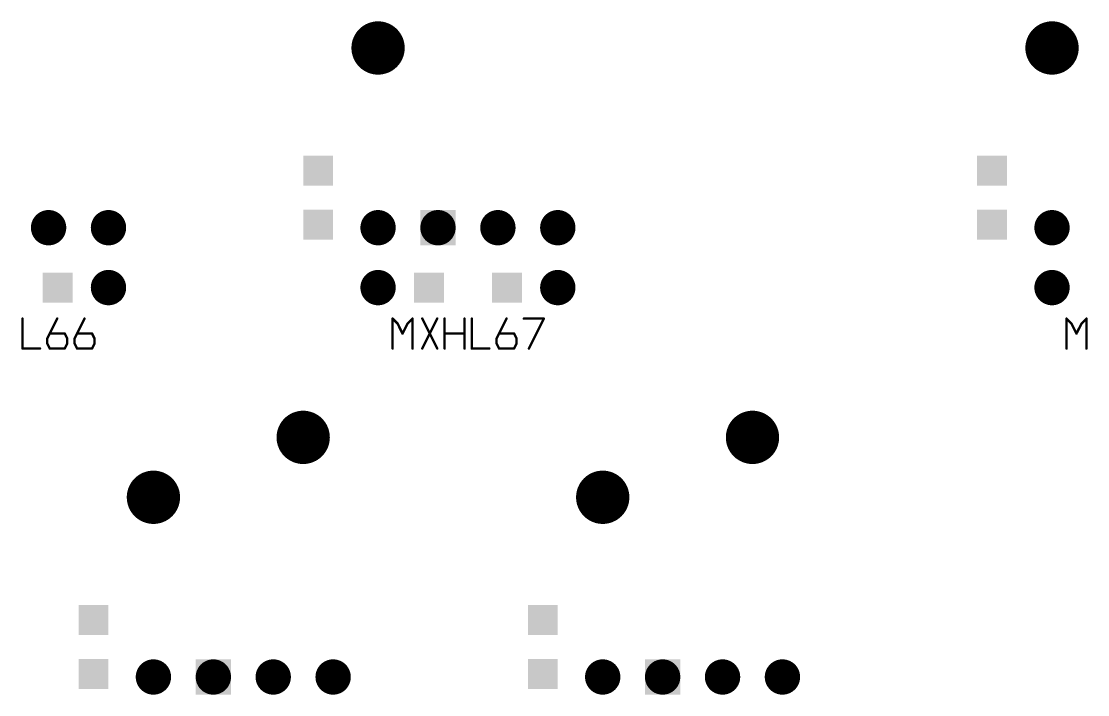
# Model space of a CAD drawing. Header units: millimetres. Extents: x 451 to 799, y 260 to 388.
# Drawn here: x 670.26 to 715.48, y 322.3 to 350.85 of the extents above; entities that cross this region are included whole.
import ezdxf

# ---------------------------------------------------------------- set-up
doc = ezdxf.new("R2010")
doc.units = ezdxf.units.MM
for name, color, linetype in [('3_A_', 4, 'Continuous'), ('4_A_', 54, 'Continuous'), ('5_A_', 7, 'Continuous')]:
    doc.layers.add(name, color=color, linetype=linetype)

# ---------------------------------------------------------------- blocks, each defined once
blk = doc.blocks.new('D24ROUND1_4986X1_4986')
blk.add_lwpolyline([(0.37465, 0, 0.7493, 0.7493, 1), (-0.37465, 0, 0.7493, 0.7493, 1), (0.37465, 0, 0.7493, 0.7493, 0)], format="xyseb")
blk = doc.blocks.new('D25ROUND2_2606X2_2606')
blk.add_lwpolyline([(0.56515, 0, 1.1303, 1.1303, 1), (-0.56515, 0, 1.1303, 1.1303, 1), (0.56515, 0, 1.1303, 1.1303, 0)], format="xyseb")
blk = doc.blocks.new('D16SQUARE1_27X1_27')
blk.add_solid([(-0.635, -0.635), (0.635, -0.635), (-0.635, 0.635), (0.635, 0.635)])
blk = doc.blocks.new('D41SQUARE1_4986X1_4986')
blk.add_solid([(-0.7493, -0.7493), (0.7493, -0.7493), (-0.7493, 0.7493), (0.7493, 0.7493)])

msp = doc.modelspace()

# ---------------------------------------------------------------- linework, layer by layer
at = {"layer": '5_A_'}
for points in [[(670.315, 336.972, 0.102, 0.102, 0), (670.315, 338.242, 0.102, 0.102, 0)], [(671.364, 337.396, 0.102, 0.102, 0), (671.788, 338.242, 0.102, 0.102, 0)], [(672.52, 337.396, 0.102, 0.102, 0), (672.944, 338.242, 0.102, 0.102, 0)], [(686.216, 338.031, 0.102, 0.102, 0), (686.005, 338.242, 0.102, 0.102, 0)], [(686.005, 338.242, 0.102, 0.102, 0), (686.005, 336.972, 0.102, 0.102, 0)], [(686.851, 338.242, 0.102, 0.102, 0), (686.64, 338.031, 0.102, 0.102, 0)], [(686.851, 336.972, 0.102, 0.102, 0), (686.851, 338.242, 0.102, 0.102, 0)], [(687.9, 336.972, 0.102, 0.102, 0), (687.265, 338.242, 0.102, 0.102, 0)], [(687.9, 338.242, 0.102, 0.102, 0), (687.265, 336.972, 0.102, 0.102, 0)], [(688.21, 336.972, 0.102, 0.102, 0), (688.21, 338.242, 0.102, 0.102, 0)], [(689.055, 336.972, 0.102, 0.102, 0), (689.055, 338.242, 0.102, 0.102, 0)], [(689.365, 336.972, 0.102, 0.102, 0), (689.365, 338.242, 0.102, 0.102, 0)], [(690.414, 337.396, 0.102, 0.102, 0), (690.838, 338.242, 0.102, 0.102, 0)], [(692.418, 338.242, 0.102, 0.102, 0), (691.57, 338.242, 0.102, 0.102, 0)], [(691.783, 336.972, 0.102, 0.102, 0), (692.418, 338.242, 0.102, 0.102, 0)], [(714.791, 338.031, 0.102, 0.102, 0), (714.58, 338.242, 0.102, 0.102, 0)], [(714.58, 338.242, 0.102, 0.102, 0), (714.58, 336.972, 0.102, 0.102, 0)], [(715.426, 338.242, 0.102, 0.102, 0), (715.215, 338.031, 0.102, 0.102, 0)], [(715.426, 336.972, 0.102, 0.102, 0), (715.426, 338.242, 0.102, 0.102, 0)], [(686.426, 337.607, 0.102, 0.102, 0), (686.216, 338.031, 0.102, 0.102, 0)], [(686.64, 338.031, 0.102, 0.102, 0), (686.426, 337.607, 0.102, 0.102, 0)], [(715.001, 337.607, 0.102, 0.102, 0), (714.791, 338.031, 0.102, 0.102, 0)], [(715.215, 338.031, 0.102, 0.102, 0), (715.001, 337.607, 0.102, 0.102, 0)], [(671.364, 337.185, 0.102, 0.102, 0), (671.364, 337.396, 0.102, 0.102, 0)], [(671.471, 337.607, 0.102, 0.102, 0), (672.106, 337.607, 0.102, 0.102, 0)], [(672.106, 337.607, 0.102, 0.102, 0), (672.213, 337.396, 0.102, 0.102, 0)], [(672.213, 337.396, 0.102, 0.102, 0), (672.213, 337.185, 0.102, 0.102, 0)], [(672.52, 337.185, 0.102, 0.102, 0), (672.52, 337.396, 0.102, 0.102, 0)], [(672.627, 337.607, 0.102, 0.102, 0), (673.262, 337.607, 0.102, 0.102, 0)], [(673.262, 337.607, 0.102, 0.102, 0), (673.368, 337.396, 0.102, 0.102, 0)], [(673.368, 337.396, 0.102, 0.102, 0), (673.368, 337.185, 0.102, 0.102, 0)], [(689.055, 337.607, 0.102, 0.102, 0), (688.21, 337.607, 0.102, 0.102, 0)], [(690.414, 337.185, 0.102, 0.102, 0), (690.414, 337.396, 0.102, 0.102, 0)], [(690.521, 337.607, 0.102, 0.102, 0), (691.156, 337.607, 0.102, 0.102, 0)], [(691.156, 337.607, 0.102, 0.102, 0), (691.263, 337.396, 0.102, 0.102, 0)], [(691.263, 337.396, 0.102, 0.102, 0), (691.263, 337.185, 0.102, 0.102, 0)], [(671.057, 336.972, 0.102, 0.102, 0), (670.315, 336.972, 0.102, 0.102, 0)], [(671.471, 336.972, 0.102, 0.102, 0), (671.364, 337.185, 0.102, 0.102, 0)], [(672.106, 336.972, 0.102, 0.102, 0), (671.471, 336.972, 0.102, 0.102, 0)], [(672.213, 337.185, 0.102, 0.102, 0), (672.106, 336.972, 0.102, 0.102, 0)], [(672.627, 336.972, 0.102, 0.102, 0), (672.52, 337.185, 0.102, 0.102, 0)], [(673.262, 336.972, 0.102, 0.102, 0), (672.627, 336.972, 0.102, 0.102, 0)], [(673.368, 337.185, 0.102, 0.102, 0), (673.262, 336.972, 0.102, 0.102, 0)], [(690.107, 336.972, 0.102, 0.102, 0), (689.365, 336.972, 0.102, 0.102, 0)], [(690.521, 336.972, 0.102, 0.102, 0), (690.414, 337.185, 0.102, 0.102, 0)], [(691.156, 336.972, 0.102, 0.102, 0), (690.521, 336.972, 0.102, 0.102, 0)], [(691.263, 337.185, 0.102, 0.102, 0), (691.156, 336.972, 0.102, 0.102, 0)]]:
    msp.add_lwpolyline(points, format="xyseb", dxfattribs=at)
for points in [[(670.29, 338.242, 0.0508, 0.0508, 1), (670.341, 338.242, 0.0508, 0.0508, 1), (670.29, 338.242, 0.0508, 0.0508, 0)], [(670.29, 338.242, 0.0508, 0.0508, 1), (670.341, 338.242, 0.0508, 0.0508, 1), (670.29, 338.242, 0.0508, 0.0508, 0)], [(671.763, 338.242, 0.0508, 0.0508, 1), (671.814, 338.242, 0.0508, 0.0508, 1), (671.763, 338.242, 0.0508, 0.0508, 0)], [(671.763, 338.242, 0.0508, 0.0508, 1), (671.814, 338.242, 0.0508, 0.0508, 1), (671.763, 338.242, 0.0508, 0.0508, 0)], [(672.919, 338.242, 0.0508, 0.0508, 1), (672.97, 338.242, 0.0508, 0.0508, 1), (672.919, 338.242, 0.0508, 0.0508, 0)], [(672.919, 338.242, 0.0508, 0.0508, 1), (672.97, 338.242, 0.0508, 0.0508, 1), (672.919, 338.242, 0.0508, 0.0508, 0)], [(685.979, 338.242, 0.0508, 0.0508, 1), (686.03, 338.242, 0.0508, 0.0508, 1), (685.979, 338.242, 0.0508, 0.0508, 0)], [(685.979, 338.242, 0.0508, 0.0508, 1), (686.03, 338.242, 0.0508, 0.0508, 1), (685.979, 338.242, 0.0508, 0.0508, 0)], [(685.979, 338.242, 0.0508, 0.0508, 1), (686.03, 338.242, 0.0508, 0.0508, 1), (685.979, 338.242, 0.0508, 0.0508, 0)], [(686.825, 338.242, 0.0508, 0.0508, 1), (686.876, 338.242, 0.0508, 0.0508, 1), (686.825, 338.242, 0.0508, 0.0508, 0)], [(686.825, 338.242, 0.0508, 0.0508, 1), (686.876, 338.242, 0.0508, 0.0508, 1), (686.825, 338.242, 0.0508, 0.0508, 0)], [(686.825, 338.242, 0.0508, 0.0508, 1), (686.876, 338.242, 0.0508, 0.0508, 1), (686.825, 338.242, 0.0508, 0.0508, 0)], [(687.239, 338.242, 0.0508, 0.0508, 1), (687.29, 338.242, 0.0508, 0.0508, 1), (687.239, 338.242, 0.0508, 0.0508, 0)], [(687.239, 338.242, 0.0508, 0.0508, 1), (687.29, 338.242, 0.0508, 0.0508, 1), (687.239, 338.242, 0.0508, 0.0508, 0)], [(687.874, 338.242, 0.0508, 0.0508, 1), (687.925, 338.242, 0.0508, 0.0508, 1), (687.874, 338.242, 0.0508, 0.0508, 0)], [(688.184, 338.242, 0.0508, 0.0508, 1), (688.235, 338.242, 0.0508, 0.0508, 1), (688.184, 338.242, 0.0508, 0.0508, 0)], [(688.184, 338.242, 0.0508, 0.0508, 1), (688.235, 338.242, 0.0508, 0.0508, 1), (688.184, 338.242, 0.0508, 0.0508, 0)], [(689.03, 338.242, 0.0508, 0.0508, 1), (689.081, 338.242, 0.0508, 0.0508, 1), (689.03, 338.242, 0.0508, 0.0508, 0)], [(689.03, 338.242, 0.0508, 0.0508, 1), (689.081, 338.242, 0.0508, 0.0508, 1), (689.03, 338.242, 0.0508, 0.0508, 0)], [(689.34, 338.242, 0.0508, 0.0508, 1), (689.391, 338.242, 0.0508, 0.0508, 1), (689.34, 338.242, 0.0508, 0.0508, 0)], [(689.34, 338.242, 0.0508, 0.0508, 1), (689.391, 338.242, 0.0508, 0.0508, 1), (689.34, 338.242, 0.0508, 0.0508, 0)], [(690.813, 338.242, 0.0508, 0.0508, 1), (690.864, 338.242, 0.0508, 0.0508, 1), (690.813, 338.242, 0.0508, 0.0508, 0)], [(690.813, 338.242, 0.0508, 0.0508, 1), (690.864, 338.242, 0.0508, 0.0508, 1), (690.813, 338.242, 0.0508, 0.0508, 0)], [(691.545, 338.242, 0.0508, 0.0508, 1), (691.595, 338.242, 0.0508, 0.0508, 1), (691.545, 338.242, 0.0508, 0.0508, 0)], [(691.545, 338.242, 0.0508, 0.0508, 1), (691.595, 338.242, 0.0508, 0.0508, 1), (691.545, 338.242, 0.0508, 0.0508, 0)], [(692.393, 338.242, 0.0508, 0.0508, 1), (692.444, 338.242, 0.0508, 0.0508, 1), (692.393, 338.242, 0.0508, 0.0508, 0)], [(692.393, 338.242, 0.0508, 0.0508, 1), (692.444, 338.242, 0.0508, 0.0508, 1), (692.393, 338.242, 0.0508, 0.0508, 0)], [(692.393, 338.242, 0.0508, 0.0508, 1), (692.444, 338.242, 0.0508, 0.0508, 1), (692.393, 338.242, 0.0508, 0.0508, 0)], [(714.554, 338.242, 0.0508, 0.0508, 1), (714.605, 338.242, 0.0508, 0.0508, 1), (714.554, 338.242, 0.0508, 0.0508, 0)], [(714.554, 338.242, 0.0508, 0.0508, 1), (714.605, 338.242, 0.0508, 0.0508, 1), (714.554, 338.242, 0.0508, 0.0508, 0)], [(714.554, 338.242, 0.0508, 0.0508, 1), (714.605, 338.242, 0.0508, 0.0508, 1), (714.554, 338.242, 0.0508, 0.0508, 0)], [(715.4, 338.242, 0.0508, 0.0508, 1), (715.451, 338.242, 0.0508, 0.0508, 1), (715.4, 338.242, 0.0508, 0.0508, 0)], [(715.4, 338.242, 0.0508, 0.0508, 1), (715.451, 338.242, 0.0508, 0.0508, 1), (715.4, 338.242, 0.0508, 0.0508, 0)], [(715.4, 338.242, 0.0508, 0.0508, 1), (715.451, 338.242, 0.0508, 0.0508, 1), (715.4, 338.242, 0.0508, 0.0508, 0)], [(686.19, 338.031, 0.0508, 0.0508, 1), (686.241, 338.031, 0.0508, 0.0508, 1), (686.19, 338.031, 0.0508, 0.0508, 0)], [(686.19, 338.031, 0.0508, 0.0508, 1), (686.241, 338.031, 0.0508, 0.0508, 1), (686.19, 338.031, 0.0508, 0.0508, 0)], [(686.19, 338.031, 0.0508, 0.0508, 1), (686.241, 338.031, 0.0508, 0.0508, 1), (686.19, 338.031, 0.0508, 0.0508, 0)], [(686.614, 338.031, 0.0508, 0.0508, 1), (686.665, 338.031, 0.0508, 0.0508, 1), (686.614, 338.031, 0.0508, 0.0508, 0)], [(686.614, 338.031, 0.0508, 0.0508, 1), (686.665, 338.031, 0.0508, 0.0508, 1), (686.614, 338.031, 0.0508, 0.0508, 0)], [(686.614, 338.031, 0.0508, 0.0508, 1), (686.665, 338.031, 0.0508, 0.0508, 1), (686.614, 338.031, 0.0508, 0.0508, 0)], [(714.765, 338.031, 0.0508, 0.0508, 1), (714.816, 338.031, 0.0508, 0.0508, 1), (714.765, 338.031, 0.0508, 0.0508, 0)], [(714.765, 338.031, 0.0508, 0.0508, 1), (714.816, 338.031, 0.0508, 0.0508, 1), (714.765, 338.031, 0.0508, 0.0508, 0)], [(714.765, 338.031, 0.0508, 0.0508, 1), (714.816, 338.031, 0.0508, 0.0508, 1), (714.765, 338.031, 0.0508, 0.0508, 0)], [(715.189, 338.031, 0.0508, 0.0508, 1), (715.24, 338.031, 0.0508, 0.0508, 1), (715.189, 338.031, 0.0508, 0.0508, 0)], [(715.189, 338.031, 0.0508, 0.0508, 1), (715.24, 338.031, 0.0508, 0.0508, 1), (715.189, 338.031, 0.0508, 0.0508, 0)], [(715.189, 338.031, 0.0508, 0.0508, 1), (715.24, 338.031, 0.0508, 0.0508, 1), (715.189, 338.031, 0.0508, 0.0508, 0)], [(671.339, 337.396, 0.0508, 0.0508, 1), (671.39, 337.396, 0.0508, 0.0508, 1), (671.339, 337.396, 0.0508, 0.0508, 0)], [(671.339, 337.396, 0.0508, 0.0508, 1), (671.39, 337.396, 0.0508, 0.0508, 1), (671.339, 337.396, 0.0508, 0.0508, 0)], [(671.339, 337.396, 0.0508, 0.0508, 1), (671.39, 337.396, 0.0508, 0.0508, 1), (671.339, 337.396, 0.0508, 0.0508, 0)], [(671.446, 337.607, 0.0508, 0.0508, 1), (671.496, 337.607, 0.0508, 0.0508, 1), (671.446, 337.607, 0.0508, 0.0508, 0)], [(672.081, 337.607, 0.0508, 0.0508, 1), (672.131, 337.607, 0.0508, 0.0508, 1), (672.081, 337.607, 0.0508, 0.0508, 0)], [(672.081, 337.607, 0.0508, 0.0508, 1), (672.131, 337.607, 0.0508, 0.0508, 1), (672.081, 337.607, 0.0508, 0.0508, 0)], [(672.081, 337.607, 0.0508, 0.0508, 1), (672.131, 337.607, 0.0508, 0.0508, 1), (672.081, 337.607, 0.0508, 0.0508, 0)], [(672.187, 337.396, 0.0508, 0.0508, 1), (672.238, 337.396, 0.0508, 0.0508, 1), (672.187, 337.396, 0.0508, 0.0508, 0)], [(672.187, 337.396, 0.0508, 0.0508, 1), (672.238, 337.396, 0.0508, 0.0508, 1), (672.187, 337.396, 0.0508, 0.0508, 0)], [(672.187, 337.396, 0.0508, 0.0508, 1), (672.238, 337.396, 0.0508, 0.0508, 1), (672.187, 337.396, 0.0508, 0.0508, 0)], [(672.495, 337.396, 0.0508, 0.0508, 1), (672.545, 337.396, 0.0508, 0.0508, 1), (672.495, 337.396, 0.0508, 0.0508, 0)], [(672.495, 337.396, 0.0508, 0.0508, 1), (672.545, 337.396, 0.0508, 0.0508, 1), (672.495, 337.396, 0.0508, 0.0508, 0)], [(672.495, 337.396, 0.0508, 0.0508, 1), (672.545, 337.396, 0.0508, 0.0508, 1), (672.495, 337.396, 0.0508, 0.0508, 0)], [(672.601, 337.607, 0.0508, 0.0508, 1), (672.652, 337.607, 0.0508, 0.0508, 1), (672.601, 337.607, 0.0508, 0.0508, 0)], [(673.236, 337.607, 0.0508, 0.0508, 1), (673.287, 337.607, 0.0508, 0.0508, 1), (673.236, 337.607, 0.0508, 0.0508, 0)], [(673.236, 337.607, 0.0508, 0.0508, 1), (673.287, 337.607, 0.0508, 0.0508, 1), (673.236, 337.607, 0.0508, 0.0508, 0)], [(673.236, 337.607, 0.0508, 0.0508, 1), (673.287, 337.607, 0.0508, 0.0508, 1), (673.236, 337.607, 0.0508, 0.0508, 0)], [(673.343, 337.396, 0.0508, 0.0508, 1), (673.394, 337.396, 0.0508, 0.0508, 1), (673.343, 337.396, 0.0508, 0.0508, 0)], [(673.343, 337.396, 0.0508, 0.0508, 1), (673.394, 337.396, 0.0508, 0.0508, 1), (673.343, 337.396, 0.0508, 0.0508, 0)], [(673.343, 337.396, 0.0508, 0.0508, 1), (673.394, 337.396, 0.0508, 0.0508, 1), (673.343, 337.396, 0.0508, 0.0508, 0)], [(686.401, 337.607, 0.0508, 0.0508, 1), (686.452, 337.607, 0.0508, 0.0508, 1), (686.401, 337.607, 0.0508, 0.0508, 0)], [(686.401, 337.607, 0.0508, 0.0508, 1), (686.452, 337.607, 0.0508, 0.0508, 1), (686.401, 337.607, 0.0508, 0.0508, 0)], [(686.401, 337.607, 0.0508, 0.0508, 1), (686.452, 337.607, 0.0508, 0.0508, 1), (686.401, 337.607, 0.0508, 0.0508, 0)], [(688.184, 337.607, 0.0508, 0.0508, 1), (688.235, 337.607, 0.0508, 0.0508, 1), (688.184, 337.607, 0.0508, 0.0508, 0)], [(688.184, 337.607, 0.0508, 0.0508, 1), (688.235, 337.607, 0.0508, 0.0508, 1), (688.184, 337.607, 0.0508, 0.0508, 0)], [(689.03, 337.607, 0.0508, 0.0508, 1), (689.081, 337.607, 0.0508, 0.0508, 1), (689.03, 337.607, 0.0508, 0.0508, 0)], [(690.389, 337.396, 0.0508, 0.0508, 1), (690.44, 337.396, 0.0508, 0.0508, 1), (690.389, 337.396, 0.0508, 0.0508, 0)], [(690.389, 337.396, 0.0508, 0.0508, 1), (690.44, 337.396, 0.0508, 0.0508, 1), (690.389, 337.396, 0.0508, 0.0508, 0)], [(690.389, 337.396, 0.0508, 0.0508, 1), (690.44, 337.396, 0.0508, 0.0508, 1), (690.389, 337.396, 0.0508, 0.0508, 0)], [(690.496, 337.607, 0.0508, 0.0508, 1), (690.546, 337.607, 0.0508, 0.0508, 1), (690.496, 337.607, 0.0508, 0.0508, 0)], [(691.131, 337.607, 0.0508, 0.0508, 1), (691.181, 337.607, 0.0508, 0.0508, 1), (691.131, 337.607, 0.0508, 0.0508, 0)], [(691.131, 337.607, 0.0508, 0.0508, 1), (691.181, 337.607, 0.0508, 0.0508, 1), (691.131, 337.607, 0.0508, 0.0508, 0)], [(691.131, 337.607, 0.0508, 0.0508, 1), (691.181, 337.607, 0.0508, 0.0508, 1), (691.131, 337.607, 0.0508, 0.0508, 0)], [(691.237, 337.396, 0.0508, 0.0508, 1), (691.288, 337.396, 0.0508, 0.0508, 1), (691.237, 337.396, 0.0508, 0.0508, 0)], [(691.237, 337.396, 0.0508, 0.0508, 1), (691.288, 337.396, 0.0508, 0.0508, 1), (691.237, 337.396, 0.0508, 0.0508, 0)], [(691.237, 337.396, 0.0508, 0.0508, 1), (691.288, 337.396, 0.0508, 0.0508, 1), (691.237, 337.396, 0.0508, 0.0508, 0)], [(714.976, 337.607, 0.0508, 0.0508, 1), (715.027, 337.607, 0.0508, 0.0508, 1), (714.976, 337.607, 0.0508, 0.0508, 0)], [(714.976, 337.607, 0.0508, 0.0508, 1), (715.027, 337.607, 0.0508, 0.0508, 1), (714.976, 337.607, 0.0508, 0.0508, 0)], [(714.976, 337.607, 0.0508, 0.0508, 1), (715.027, 337.607, 0.0508, 0.0508, 1), (714.976, 337.607, 0.0508, 0.0508, 0)], [(670.29, 336.972, 0.0508, 0.0508, 1), (670.341, 336.972, 0.0508, 0.0508, 1), (670.29, 336.972, 0.0508, 0.0508, 0)], [(670.29, 336.972, 0.0508, 0.0508, 1), (670.341, 336.972, 0.0508, 0.0508, 1), (670.29, 336.972, 0.0508, 0.0508, 0)], [(670.29, 336.972, 0.0508, 0.0508, 1), (670.341, 336.972, 0.0508, 0.0508, 1), (670.29, 336.972, 0.0508, 0.0508, 0)], [(671.032, 336.972, 0.0508, 0.0508, 1), (671.082, 336.972, 0.0508, 0.0508, 1), (671.032, 336.972, 0.0508, 0.0508, 0)], [(671.339, 337.185, 0.0508, 0.0508, 1), (671.39, 337.185, 0.0508, 0.0508, 1), (671.339, 337.185, 0.0508, 0.0508, 0)], [(671.339, 337.185, 0.0508, 0.0508, 1), (671.39, 337.185, 0.0508, 0.0508, 1), (671.339, 337.185, 0.0508, 0.0508, 0)], [(671.339, 337.185, 0.0508, 0.0508, 1), (671.39, 337.185, 0.0508, 0.0508, 1), (671.339, 337.185, 0.0508, 0.0508, 0)], [(671.446, 336.972, 0.0508, 0.0508, 1), (671.496, 336.972, 0.0508, 0.0508, 1), (671.446, 336.972, 0.0508, 0.0508, 0)], [(671.446, 336.972, 0.0508, 0.0508, 1), (671.496, 336.972, 0.0508, 0.0508, 1), (671.446, 336.972, 0.0508, 0.0508, 0)], [(671.446, 336.972, 0.0508, 0.0508, 1), (671.496, 336.972, 0.0508, 0.0508, 1), (671.446, 336.972, 0.0508, 0.0508, 0)], [(672.081, 336.972, 0.0508, 0.0508, 1), (672.131, 336.972, 0.0508, 0.0508, 1), (672.081, 336.972, 0.0508, 0.0508, 0)], [(672.081, 336.972, 0.0508, 0.0508, 1), (672.131, 336.972, 0.0508, 0.0508, 1), (672.081, 336.972, 0.0508, 0.0508, 0)], [(672.081, 336.972, 0.0508, 0.0508, 1), (672.131, 336.972, 0.0508, 0.0508, 1), (672.081, 336.972, 0.0508, 0.0508, 0)], [(672.187, 337.185, 0.0508, 0.0508, 1), (672.238, 337.185, 0.0508, 0.0508, 1), (672.187, 337.185, 0.0508, 0.0508, 0)], [(672.187, 337.185, 0.0508, 0.0508, 1), (672.238, 337.185, 0.0508, 0.0508, 1), (672.187, 337.185, 0.0508, 0.0508, 0)], [(672.187, 337.185, 0.0508, 0.0508, 1), (672.238, 337.185, 0.0508, 0.0508, 1), (672.187, 337.185, 0.0508, 0.0508, 0)], [(672.495, 337.185, 0.0508, 0.0508, 1), (672.545, 337.185, 0.0508, 0.0508, 1), (672.495, 337.185, 0.0508, 0.0508, 0)], [(672.495, 337.185, 0.0508, 0.0508, 1), (672.545, 337.185, 0.0508, 0.0508, 1), (672.495, 337.185, 0.0508, 0.0508, 0)], [(672.495, 337.185, 0.0508, 0.0508, 1), (672.545, 337.185, 0.0508, 0.0508, 1), (672.495, 337.185, 0.0508, 0.0508, 0)], [(672.601, 336.972, 0.0508, 0.0508, 1), (672.652, 336.972, 0.0508, 0.0508, 1), (672.601, 336.972, 0.0508, 0.0508, 0)], [(672.601, 336.972, 0.0508, 0.0508, 1), (672.652, 336.972, 0.0508, 0.0508, 1), (672.601, 336.972, 0.0508, 0.0508, 0)], [(672.601, 336.972, 0.0508, 0.0508, 1), (672.652, 336.972, 0.0508, 0.0508, 1), (672.601, 336.972, 0.0508, 0.0508, 0)], [(673.236, 336.972, 0.0508, 0.0508, 1), (673.287, 336.972, 0.0508, 0.0508, 1), (673.236, 336.972, 0.0508, 0.0508, 0)], [(673.236, 336.972, 0.0508, 0.0508, 1), (673.287, 336.972, 0.0508, 0.0508, 1), (673.236, 336.972, 0.0508, 0.0508, 0)], [(673.236, 336.972, 0.0508, 0.0508, 1), (673.287, 336.972, 0.0508, 0.0508, 1), (673.236, 336.972, 0.0508, 0.0508, 0)], [(673.343, 337.185, 0.0508, 0.0508, 1), (673.394, 337.185, 0.0508, 0.0508, 1), (673.343, 337.185, 0.0508, 0.0508, 0)], [(673.343, 337.185, 0.0508, 0.0508, 1), (673.394, 337.185, 0.0508, 0.0508, 1), (673.343, 337.185, 0.0508, 0.0508, 0)], [(673.343, 337.185, 0.0508, 0.0508, 1), (673.394, 337.185, 0.0508, 0.0508, 1), (673.343, 337.185, 0.0508, 0.0508, 0)], [(685.979, 336.972, 0.0508, 0.0508, 1), (686.03, 336.972, 0.0508, 0.0508, 1), (685.979, 336.972, 0.0508, 0.0508, 0)], [(685.979, 336.972, 0.0508, 0.0508, 1), (686.03, 336.972, 0.0508, 0.0508, 1), (685.979, 336.972, 0.0508, 0.0508, 0)], [(686.825, 336.972, 0.0508, 0.0508, 1), (686.876, 336.972, 0.0508, 0.0508, 1), (686.825, 336.972, 0.0508, 0.0508, 0)], [(687.239, 336.972, 0.0508, 0.0508, 1), (687.29, 336.972, 0.0508, 0.0508, 1), (687.239, 336.972, 0.0508, 0.0508, 0)], [(687.239, 336.972, 0.0508, 0.0508, 1), (687.29, 336.972, 0.0508, 0.0508, 1), (687.239, 336.972, 0.0508, 0.0508, 0)], [(687.874, 336.972, 0.0508, 0.0508, 1), (687.925, 336.972, 0.0508, 0.0508, 1), (687.874, 336.972, 0.0508, 0.0508, 0)], [(688.184, 336.972, 0.0508, 0.0508, 1), (688.235, 336.972, 0.0508, 0.0508, 1), (688.184, 336.972, 0.0508, 0.0508, 0)], [(689.03, 336.972, 0.0508, 0.0508, 1), (689.081, 336.972, 0.0508, 0.0508, 1), (689.03, 336.972, 0.0508, 0.0508, 0)], [(689.34, 336.972, 0.0508, 0.0508, 1), (689.391, 336.972, 0.0508, 0.0508, 1), (689.34, 336.972, 0.0508, 0.0508, 0)], [(689.34, 336.972, 0.0508, 0.0508, 1), (689.391, 336.972, 0.0508, 0.0508, 1), (689.34, 336.972, 0.0508, 0.0508, 0)], [(689.34, 336.972, 0.0508, 0.0508, 1), (689.391, 336.972, 0.0508, 0.0508, 1), (689.34, 336.972, 0.0508, 0.0508, 0)], [(690.082, 336.972, 0.0508, 0.0508, 1), (690.132, 336.972, 0.0508, 0.0508, 1), (690.082, 336.972, 0.0508, 0.0508, 0)], [(690.389, 337.185, 0.0508, 0.0508, 1), (690.44, 337.185, 0.0508, 0.0508, 1), (690.389, 337.185, 0.0508, 0.0508, 0)], [(690.389, 337.185, 0.0508, 0.0508, 1), (690.44, 337.185, 0.0508, 0.0508, 1), (690.389, 337.185, 0.0508, 0.0508, 0)], [(690.389, 337.185, 0.0508, 0.0508, 1), (690.44, 337.185, 0.0508, 0.0508, 1), (690.389, 337.185, 0.0508, 0.0508, 0)], [(690.496, 336.972, 0.0508, 0.0508, 1), (690.546, 336.972, 0.0508, 0.0508, 1), (690.496, 336.972, 0.0508, 0.0508, 0)], [(690.496, 336.972, 0.0508, 0.0508, 1), (690.546, 336.972, 0.0508, 0.0508, 1), (690.496, 336.972, 0.0508, 0.0508, 0)], [(690.496, 336.972, 0.0508, 0.0508, 1), (690.546, 336.972, 0.0508, 0.0508, 1), (690.496, 336.972, 0.0508, 0.0508, 0)], [(691.131, 336.972, 0.0508, 0.0508, 1), (691.181, 336.972, 0.0508, 0.0508, 1), (691.131, 336.972, 0.0508, 0.0508, 0)], [(691.131, 336.972, 0.0508, 0.0508, 1), (691.181, 336.972, 0.0508, 0.0508, 1), (691.131, 336.972, 0.0508, 0.0508, 0)], [(691.131, 336.972, 0.0508, 0.0508, 1), (691.181, 336.972, 0.0508, 0.0508, 1), (691.131, 336.972, 0.0508, 0.0508, 0)], [(691.237, 337.185, 0.0508, 0.0508, 1), (691.288, 337.185, 0.0508, 0.0508, 1), (691.237, 337.185, 0.0508, 0.0508, 0)], [(691.237, 337.185, 0.0508, 0.0508, 1), (691.288, 337.185, 0.0508, 0.0508, 1), (691.237, 337.185, 0.0508, 0.0508, 0)], [(691.237, 337.185, 0.0508, 0.0508, 1), (691.288, 337.185, 0.0508, 0.0508, 1), (691.237, 337.185, 0.0508, 0.0508, 0)], [(691.758, 336.972, 0.0508, 0.0508, 1), (691.809, 336.972, 0.0508, 0.0508, 1), (691.758, 336.972, 0.0508, 0.0508, 0)], [(714.554, 336.972, 0.0508, 0.0508, 1), (714.605, 336.972, 0.0508, 0.0508, 1), (714.554, 336.972, 0.0508, 0.0508, 0)], [(714.554, 336.972, 0.0508, 0.0508, 1), (714.605, 336.972, 0.0508, 0.0508, 1), (714.554, 336.972, 0.0508, 0.0508, 0)], [(715.4, 336.972, 0.0508, 0.0508, 1), (715.451, 336.972, 0.0508, 0.0508, 1), (715.4, 336.972, 0.0508, 0.0508, 0)]]:
    msp.add_lwpolyline(points, format="xyseb", close=True, dxfattribs=at)

# ---------------------------------------------------------------- block references
at = {"layer": '3_A_'}
for name, p in [('D25ROUND2_2606X2_2606', (685.39, 349.715)), ('D25ROUND2_2606X2_2606', (713.965, 349.715)), ('D24ROUND1_4986X1_4986', (671.42, 342.095)), ('D24ROUND1_4986X1_4986', (673.96, 342.095)), ('D24ROUND1_4986X1_4986', (685.39, 342.095)), ('D24ROUND1_4986X1_4986', (687.93, 342.095)), ('D24ROUND1_4986X1_4986', (690.47, 342.095)), ('D24ROUND1_4986X1_4986', (693.01, 342.095)), ('D24ROUND1_4986X1_4986', (713.965, 342.095)), ('D24ROUND1_4986X1_4986', (673.96, 339.555)), ('D24ROUND1_4986X1_4986', (685.39, 339.555)), ('D24ROUND1_4986X1_4986', (693.01, 339.555)), ('D24ROUND1_4986X1_4986', (713.965, 339.555)), ('D25ROUND2_2606X2_2606', (682.215, 333.205)), ('D25ROUND2_2606X2_2606', (701.265, 333.205)), ('D25ROUND2_2606X2_2606', (675.865, 330.665)), ('D25ROUND2_2606X2_2606', (694.915, 330.665)), ('D24ROUND1_4986X1_4986', (675.865, 323.045)), ('D24ROUND1_4986X1_4986', (678.405, 323.045)), ('D24ROUND1_4986X1_4986', (680.945, 323.045)), ('D24ROUND1_4986X1_4986', (683.485, 323.045)), ('D24ROUND1_4986X1_4986', (694.915, 323.045)), ('D24ROUND1_4986X1_4986', (697.455, 323.045)), ('D24ROUND1_4986X1_4986', (699.995, 323.045)), ('D24ROUND1_4986X1_4986', (702.535, 323.045))]:
    msp.add_blockref(name, p, dxfattribs=at)
at = {"layer": '4_A_'}
for name, p in [('D25ROUND2_2606X2_2606', (685.39, 349.715)), ('D25ROUND2_2606X2_2606', (713.965, 349.715)), ('D16SQUARE1_27X1_27', (682.85, 344.508)), ('D16SQUARE1_27X1_27', (711.425, 344.508)), ('D24ROUND1_4986X1_4986', (671.42, 342.095)), ('D24ROUND1_4986X1_4986', (673.96, 342.095)), ('D16SQUARE1_27X1_27', (682.85, 342.222)), ('D24ROUND1_4986X1_4986', (685.39, 342.095)), ('D41SQUARE1_4986X1_4986', (687.93, 342.095)), ('D24ROUND1_4986X1_4986', (690.47, 342.095)), ('D24ROUND1_4986X1_4986', (693.01, 342.095)), ('D16SQUARE1_27X1_27', (711.425, 342.222)), ('D24ROUND1_4986X1_4986', (713.965, 342.095)), ('D16SQUARE1_27X1_27', (671.801, 339.555)), ('D24ROUND1_4986X1_4986', (673.96, 339.555)), ('D24ROUND1_4986X1_4986', (685.39, 339.555)), ('D16SQUARE1_27X1_27', (687.549, 339.555)), ('D16SQUARE1_27X1_27', (690.851, 339.555)), ('D24ROUND1_4986X1_4986', (693.01, 339.555)), ('D24ROUND1_4986X1_4986', (713.965, 339.555)), ('D25ROUND2_2606X2_2606', (682.215, 333.205)), ('D25ROUND2_2606X2_2606', (701.265, 333.205)), ('D25ROUND2_2606X2_2606', (675.865, 330.665)), ('D25ROUND2_2606X2_2606', (694.915, 330.665)), ('D16SQUARE1_27X1_27', (673.325, 325.458)), ('D16SQUARE1_27X1_27', (692.375, 325.458)), ('D16SQUARE1_27X1_27', (673.325, 323.172)), ('D24ROUND1_4986X1_4986', (675.865, 323.045)), ('D41SQUARE1_4986X1_4986', (678.405, 323.045)), ('D24ROUND1_4986X1_4986', (680.945, 323.045)), ('D24ROUND1_4986X1_4986', (683.485, 323.045)), ('D16SQUARE1_27X1_27', (692.375, 323.172)), ('D24ROUND1_4986X1_4986', (694.915, 323.045)), ('D41SQUARE1_4986X1_4986', (697.455, 323.045)), ('D24ROUND1_4986X1_4986', (699.995, 323.045)), ('D24ROUND1_4986X1_4986', (702.535, 323.045))]:
    msp.add_blockref(name, p, dxfattribs=at)

doc.saveas('drawing.dxf')
